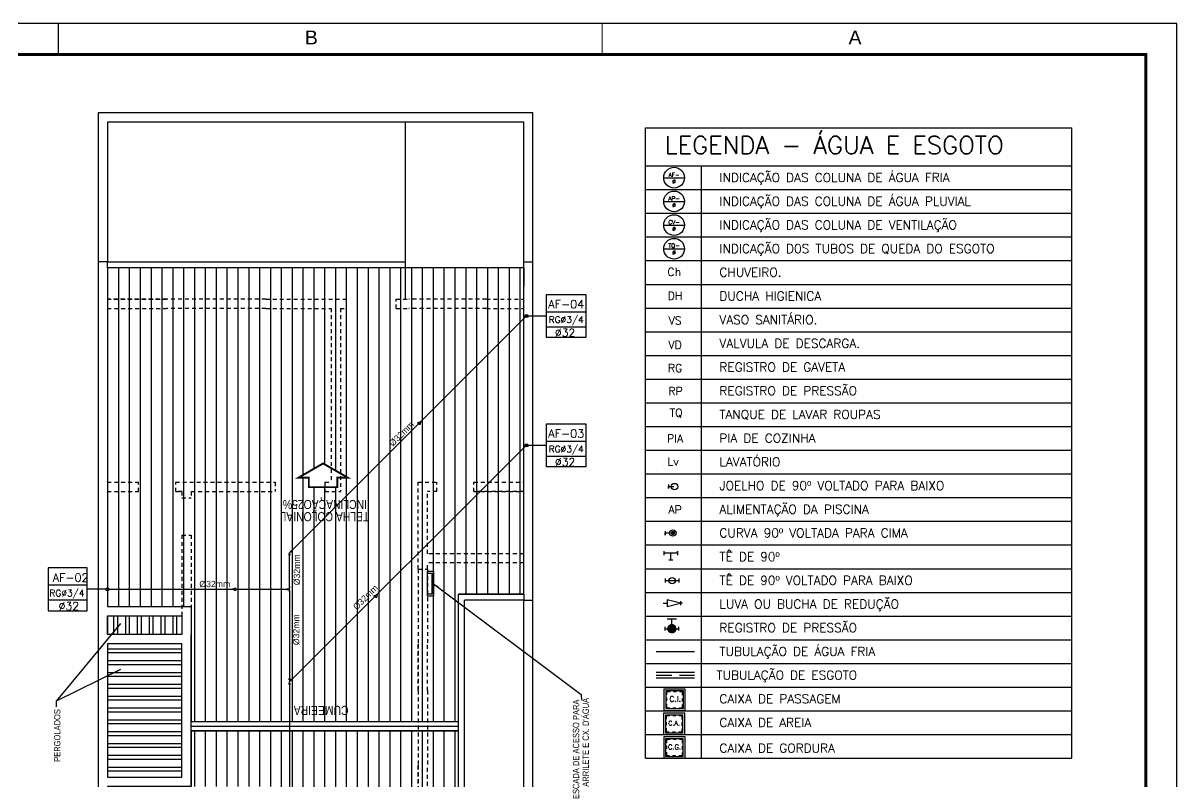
# Model space of a CAD drawing. Header units: millimetres. Extents: x 3923 to 4007, y 744 to 863.
# Drawn here: x 3969.99 to 4007.13, y 838.37 to 862.8 of the extents above; entities that cross this region are included whole.
import ezdxf
from ezdxf.enums import TextEntityAlignment as Align

# ---------------------------------------------------------------- set-up
doc = ezdxf.new("R2010")
doc.units = ezdxf.units.MM
for name, pattern in [('CONTINUO', [0]), ('HIDDEN', [0.375, 0.25, -0.125]), ('HIDDEN2', [0.1875, 0.125, -0.0625]), ('HIDDENX2', [0.75, 0.5, -0.25])]:
    doc.linetypes.add(name, pattern=pattern)
for name, color, linetype in [('-HIDRO', 8, 'Continuous'), ('A-PEN-B', 5, 'Continuous'), ('A-PEN-C', 4, 'Continuous'), ('AF', 5, 'Continuous'), ('E-txt-g', 3, 'Continuous'), ('Eixo', 4, 'HIDDENX2'), ('HIDROGRAFIA', 4, 'Continuous'), ("LINHA - PROJETU'S", 1, 'Continuous'), ("PRANCHA - PROJETU'S", 7, 'Continuous'), ('Prumadas_L', 1, 'Continuous'), ('Prumadas_Q', 3, 'Continuous'), ('Prumadas_T', 2, 'Continuous'), ('TEXTO', 3, 'Continuous'), ('TUBULAÇÃO_ESGOTO', 5, 'Continuous'), ('TUBULAÇÃO_HIDRÁULICA', 5, 'Continuous'), ('TXT_0', 7, 'Continuous'), ('TXT_1', 2, 'Continuous'), ('TXT_2', 6, 'Continuous')]:
    doc.layers.add(name, color=color, linetype=linetype)
doc.layers.add('E-Txt-W', color=7, linetype='Continuous', lineweight=20)
doc.styles.add('ADITIVOCAD', font='ROMANS.shx')
doc.styles.add('ARIAL', font='arial.ttf', dxfattribs={"height": 2})
doc.styles.add('F2', font='ARIALN.TTF')
doc.styles.add('R80', font='simplex.shx', dxfattribs={"height": 12})
doc.styles.add('REG60', font='romans.shx', dxfattribs={"width": 0.8, "height": 0.15})
doc.styles.add('REG80', font='romans.shx', dxfattribs={"width": 0.8, "height": 0.2})
doc.styles.add('ROMANS', font='romans__.ttf', dxfattribs={"height": 0.1})
doc.styles.get("Standard").update_dxf_attribs({"font": 'arial.ttf'})
doc.dimstyles.get("Standard").update_dxf_attribs({"dimtxt": 0.18, "dimasz": 0.18, "dimexe": 0.18, "dimexo": 0.0625, "dimgap": 0.09, "dimtad": 0, "dimtih": 1, "dimtoh": 1, "dimdec": 4, "dimzin": 0, "dimdsep": 46, "dimtxsty": 'Standard', "dimcen": 0.09, "dimadec": 0, "dimazin": 0, "dimtfac": 1, "dimtdec": 4, "dimtofl": 0, "dimtmove": 0, "dimatfit": 3, "dimfxl": 1, "dimtolj": 1, "dimtzin": 0, "dimarcsym": 0})
pattern_1 = [(270, (5938.9995, -8757.9101), (0.34925, -8e-17), [])]

# ---------------------------------------------------------------- blocks, each defined once
blk = doc.blocks.new('ADFSGASDFG')
at = {"layer": "PRANCHA - PROJETU'S", "color": 1}
for p, q in [((360.678, 107.346), (276.578, 107.346)), ((360.678, 47.946), (360.678, 107.346))]:
    blk.add_line(p, q, dxfattribs=at)
at = {"layer": "PRANCHA - PROJETU'S", "color": 4, "const_width": 0.1}
blk.add_lwpolyline([(279.078, 106.346), (359.678, 106.346), (359.678, 48.946), (279.078, 48.946)], close=True, dxfattribs=at)
blk = doc.blocks.new('Adh_Afn')
blk.add_line((-0.25, 0), (0.25, 0))
blk.add_circle((0, 0), 0.25)
at = {"flags": 8}
for tag, p in [('$AF', (0, 0.07)), ('$DIAM', (0, -0.091))]:
    blk.add_attdef(tag, text='', height=0.1, dxfattribs=at).set_placement(p, align=Align.MIDDLE)
blk = doc.blocks.new('ADH_HIUTILIZ1')
blk.add_line((0.12, 0), (0.12, 0))
at = {"flags": 8}
blk.add_attdef('$N', text='', height=0.09, dxfattribs=at).set_placement((0.226, 0.042), align=Align.MIDDLE)
blk = doc.blocks.new('Adh_cx_j90b')
blk.add_lwpolyline([(-0.068, 0.022), (-0.068, -0.022), (-0.068, 0), (-0.006, 0)])
blk.add_circle((0, 0), 0.0359)
blk = doc.blocks.new('Adh_cx_c90c')
h = blk.add_hatch()
h.set_pattern_fill('_U', color=256, scale=0.002, angle=45, style=0, double=1, pattern_type=0)
h.set_pattern_definition([(45, (-6.0733674, -5.0413484), (-0.00141421356, 0.00141421356), []), (135, (-6.0733674, -5.0413484), (-0.00141421356, -0.00141421356), [])])
h.paths.add_polyline_path([(-0.017, 0, 1), (0.017, 0, 1)])
blk.add_lwpolyline([(-0.088, 0.022), (-0.088, -0.023), (-0.088, 0), (-0.036, 0)])
for radius in [0.0359, 0.017]:
    blk.add_circle((0, 0), radius)
blk = doc.blocks.new('Adh_cx_te90')
for p, q in [((-0.075, -0.0225), (-0.075, 0.0225)), ((0.075, 0), (-0.075, 0)), ((0, -0.075), (0, 0)), ((0.075, 0), (0.075, 0.0225)), ((0.075, 0.0225), (0.075, -0.0225)), ((-0.0225, -0.075), (0.0225, -0.075))]:
    blk.add_line(p, q)
blk = doc.blocks.new('Adh_cx_te90b')
for p, q in [((-0.078, 0.0225), (-0.078, -0.0225)), ((-0.078, 0), (0.078, 0)), ((0.078, -0.0225), (0.078, 0.0225))]:
    blk.add_line(p, q)
blk.add_circle((0, 0), 0.0359)
blk = doc.blocks.new('Adh_cx_lvr')
for p, q in [((0, 0), (-0.15, 0.0375)), ((-0.15, 0.0375), (-0.15, -0.0375)), ((-0.15, -0.0375), (0, 0)), ((0, 0.0225), (0, -0.0225)), ((-0.195, 0), (-0.15, 0)), ((0.0225, 0), (0, 0))]:
    blk.add_line(p, q)
blk = doc.blocks.new('Adh_acs_rg')
h = blk.add_hatch()
h.set_pattern_fill('_U', color=256, scale=0.002, angle=45, style=0, double=1)
h.set_pattern_definition([(45, (-7.4131718, -5.1711377), (-0.00141421356, 0.00141421356), []), (135, (-7.4131718, -5.1711377), (-0.00141421356, -0.00141421356), [])])
h.paths.add_polyline_path([(-0.046, 0, 1), (0.046, 0, 1)])
for p, q in [((-0.078, 0.022), (-0.078, -0.022)), ((0.053, 0.108), (-0.053, 0.108)), ((0, 0.046), (0, 0.108)), ((0.078, -0.022), (0.078, 0.022)), ((-0.078, 0), (-0.046, 0)), ((0.046, 0), (0.078, 0))]:
    blk.add_line(p, q)
blk.add_circle((0, 0), 0.046)
blk = doc.blocks.new('Adhs_RefTbl')
at = {"color": 0, "linetype": 'ByBlock', "ltscale": 0.5}
blk.add_line((-0.321, 0), (0.321, 0), dxfattribs=at)
blk = doc.blocks.new('inp_cx')
for p, q in [((40, 40), (-40, 40)), ((-40, 40), (-40, -40)), ((40, -40), (40, 40)), ((-40, -40), (40, -40))]:
    blk.add_line(p, q)
at = {"color": 1, "linetype": 'Continuous', "ltscale": 0.5}
for p, q in [((33, 33), (-33, 33)), ((-33, 33), (-33, -33)), ((33, -33), (33, 33)), ((-33, -33), (33, -33))]:
    blk.add_line(p, q, dxfattribs=at)
at = {"color": 1, "linetype": 'HIDDEN', "ltscale": 0.5}
for p, q in [((30, 30), (-30, 30)), ((-30, 30), (-30, -30)), ((30, -30), (30, 30)), ((-30, -30), (30, -30))]:
    blk.add_line(p, q, dxfattribs=at)
at = {"style": 'R80'}
blk.add_text('C.I.', height=20.59, dxfattribs=at).set_placement((-19.6, -7.5))
blk = doc.blocks.new('_cxgordu')
for p, q in [((40, 40), (-40, 40)), ((-40, 40), (-40, -40)), ((40, -40), (40, 40)), ((-40, -40), (40, -40))]:
    blk.add_line(p, q)
at = {"color": 1, "linetype": 'Continuous', "ltscale": 0.5}
for p, q in [((33, 33), (-33, 33)), ((-33, 33), (-33, -33)), ((33, -33), (33, 33)), ((-33, -33), (33, -33))]:
    blk.add_line(p, q, dxfattribs=at)
at = {"color": 1, "linetype": 'HIDDEN', "ltscale": 0.5}
for p, q in [((30, 30), (-30, 30)), ((-30, 30), (-30, -30)), ((30, -30), (30, 30)), ((-30, -30), (30, -30))]:
    blk.add_line(p, q, dxfattribs=at)
at = {"style": 'R80'}
blk.add_text('C.G.', height=18.48, dxfattribs=at).set_placement((-24.3, -6.9))
blk = doc.blocks.new('_cxareia')
for p, q in [((40, 40), (-40, 40)), ((-40, 40), (-40, -40)), ((40, -40), (40, 40)), ((-40, -40), (40, -40))]:
    blk.add_line(p, q)
at = {"color": 1, "linetype": 'Continuous', "ltscale": 0.5}
for p, q in [((33, 33), (-33, 33)), ((-33, 33), (-33, -33)), ((33, -33), (33, 33)), ((-33, -33), (33, -33))]:
    blk.add_line(p, q, dxfattribs=at)
at = {"color": 1, "linetype": 'HIDDEN', "ltscale": 0.5}
for p, q in [((30, 30), (-30, 30)), ((-30, 30), (-30, -30)), ((30, -30), (30, 30)), ((-30, -30), (30, -30))]:
    blk.add_line(p, q, dxfattribs=at)
at = {"style": 'R80'}
blk.add_text('C.A.', height=17.28, dxfattribs=at).set_placement((-22, -6.1))
blk = doc.blocks.new('TXT-AMB75')
at = {"layer": 'E-txt-g', "style": 'REG80', "width": 0.8, "flags": 8}
blk.add_attdef('TXT', text='', height=0.2, dxfattribs=at).set_placement((0.005, 0.296), align=Align.CENTER)
at = {"layer": 'E-Txt-W', "style": 'REG60', "width": 0.8, "flags": 8}
blk.add_attdef('TXT', text='', height=0.15, dxfattribs=at).set_placement((0.005, 0.027), align=Align.CENTER)
blk = doc.blocks.new('Seta')
at = {"color": 2, "const_width": 2}
blk.add_lwpolyline([(10, 15), (10, 26), (25, 0), (10, -26), (10, -15), (0, -15), (0, 15)], close=True, dxfattribs=at)

msp = doc.modelspace()

# ---------------------------------------------------------------- hatches: boundary and pattern name
at = {"layer": '-HIDRO', "linetype": 'Continuous'}
h = msp.add_hatch(dxfattribs=at)
h.set_pattern_fill('ANSI31', color=256, scale=0.11, angle=225, style=0)
h.set_pattern_definition(pattern_1)
h.paths.add_polyline_path([(3975.403, 840.315), (3984.003, 840.315), (3984.003, 844.415), (3986.103, 844.415), (3986.103, 854.915), (3972.703, 854.915), (3972.703, 844.015), (3975.403, 844.015)])
h.paths.add_polyline_path([(3980.541, 840.895), (3978.626, 840.895), (3978.626, 840.442), (3980.541, 840.442)], flags=24)
h.paths.add_polyline_path([(3981.212, 847.132), (3978.202, 847.132), (3978.202, 846.68), (3981.212, 846.68)], flags=24)
h.paths.add_polyline_path([(3981.172, 847.639), (3978.242, 847.639), (3978.242, 846.977), (3981.172, 846.977)], flags=24)
h.paths.add_polyline_path([(3979.189, 848.162), (3978.853, 848.162), (3979.648, 848.621), (3980.442, 848.162), (3980.106, 848.162), (3980.106, 847.856), (3979.189, 847.856)], flags=16)
at = {"layer": '-HIDRO', "linetype": 'Continuous', "ltscale": 0.2}
h = msp.add_hatch(dxfattribs=at)
h.set_pattern_fill('ANSI32', color=256, scale=0.04, angle=225, style=0)
h.set_pattern_definition([(270, (5938.9995, -8757.9101), (0.381, -5e-17), []), (270, (5938.8725, -8758.0371), (0.381, -5e-17), [])])
h.paths.add_polyline_path([(3972.703, 843.715), (3972.703, 843.115), (3975.103, 843.115), (3975.103, 843.715)])
h = msp.add_hatch(dxfattribs=at)
h.set_pattern_fill('ANSI32', color=256, scale=0.04, angle=135, style=0)
h.set_pattern_definition([(180, (5938.9995, -8757.9101), (-5e-17, -0.381), []), (180, (5938.8725, -8757.7831), (-5e-17, -0.381), [])])
h.paths.add_polyline_path([(3972.703, 842.815), (3972.703, 838.515), (3975.103, 838.515), (3975.103, 842.815)])
at = {"layer": '-HIDRO', "linetype": 'Continuous'}
h = msp.add_hatch(dxfattribs=at)
h.set_pattern_fill('ANSI31', color=256, scale=0.11, angle=225, style=0)
h.set_pattern_definition(pattern_1)
h.paths.add_polyline_path([(3972.703, 825.415), (3981.303, 825.415), (3981.303, 836.115), (3984.003, 836.115), (3984.003, 840.015), (3975.403, 840.015), (3975.403, 838.215), (3972.703, 838.215)])
h.paths.add_polyline_path([(3978.757, 830.409), (3975.748, 830.409), (3975.748, 829.956), (3978.757, 829.956)], flags=24)
h.paths.add_polyline_path([(3978.718, 830.915), (3975.787, 830.915), (3975.787, 830.254), (3978.718, 830.254)], flags=24)
h.paths.add_polyline_path([(3977.736, 829.38), (3978.071, 829.38), (3977.277, 828.922), (3976.483, 829.38), (3976.818, 829.38), (3976.818, 829.686), (3977.736, 829.686)], flags=16)
h.paths.add_polyline_path([(3978.203, 833.115), (3978.203, 837.415), (3975.103, 837.415), (3975.103, 833.115)], flags=16)
h.paths.add_polyline_path([(3978.203, 837.415), (3978.203, 838.215), (3975.103, 838.215), (3975.103, 837.415)], flags=16)

# ---------------------------------------------------------------- linework, layer by layer
at = {"layer": '-HIDRO'}
for p, q in [((3972.403, 859.915), (3972.403, 855.115)), ((3986.403, 859.915), (3972.403, 859.915)), ((3986.403, 855.115), (3986.403, 859.915)), ((3972.703, 859.615), (3972.703, 855.115)), ((3986.103, 859.615), (3972.703, 859.615)), ((3986.103, 855.115), (3986.103, 859.615)), ((3972.703, 855.115), (3972.403, 855.115)), ((3972.703, 854.915), (3972.703, 855.115)), ((3986.103, 855.115), (3986.403, 855.115)), ((3986.103, 844.415), (3986.103, 844.215)), ((3986.103, 811.015), (3986.103, 844.215)), ((3986.103, 844.215), (3986.403, 844.215)), ((3986.403, 809.915), (3986.403, 844.215)), ((3975.403, 840.315), (3984.003, 840.315)), ((3975.403, 840.165), (3984.003, 840.165)), ((3975.403, 840.015), (3984.003, 840.015))]:
    msp.add_line(p, q, dxfattribs=at)
at = {"layer": '-HIDRO', "ltscale": 0.5}
for p, q in [((3982.303, 853.915), (3982.303, 859.615)), ((3972.703, 855.115), (3982.303, 855.115)), ((3984.203, 835.915), (3984.203, 844.215)), ((3986.103, 844.215), (3984.203, 844.215))]:
    msp.add_line(p, q, dxfattribs=at)
at = {"layer": '-HIDRO', "linetype": 'CONTINUO'}
for p, q in [((3972.403, 855.115), (3972.403, 825.215)), ((3986.103, 844.415), (3986.103, 855.115)), ((3986.403, 844.215), (3986.403, 855.115)), ((3972.703, 854.915), (3972.703, 844.015)), ((3984.003, 836.115), (3984.003, 844.415)), ((3986.103, 844.415), (3984.003, 844.415)), ((3972.703, 843.715), (3972.703, 843.115)), ((3972.703, 842.815), (3972.703, 838.515))]:
    msp.add_line(p, q, dxfattribs=at)
at = {"layer": '-HIDRO', "linetype": 'HIDDEN2'}
for p, q in [((3972.703, 853.915), (3974.603, 853.915)), ((3977.803, 853.915), (3974.603, 853.915)), ((3977.803, 853.915), (3980.403, 853.915)), ((3980.403, 853.615), (3980.403, 853.915)), ((3982.003, 853.915), (3982.403, 853.915)), ((3982.003, 853.615), (3982.003, 853.915)), ((3984.903, 853.915), (3982.403, 853.915)), ((3984.903, 853.915), (3986.103, 853.915)), ((3972.703, 853.615), (3974.603, 853.615)), ((3977.803, 853.615), (3974.603, 853.615)), ((3977.803, 853.615), (3979.903, 853.615)), ((3979.903, 853.615), (3979.903, 848.015)), ((3980.203, 853.615), (3980.203, 847.715)), ((3980.203, 853.615), (3980.403, 853.615)), ((3982.003, 853.615), (3982.403, 853.615)), ((3984.903, 853.615), (3982.403, 853.615)), ((3984.903, 853.615), (3986.103, 853.615)), ((3972.703, 848.015), (3973.703, 848.015)), ((3973.703, 847.715), (3973.703, 848.015)), ((3974.903, 848.015), (3978.103, 848.015)), ((3974.903, 847.715), (3974.903, 848.015)), ((3978.103, 848.015), (3978.103, 847.715)), ((3979.703, 848.015), (3979.903, 848.015)), ((3979.703, 848.015), (3979.703, 847.715)), ((3982.703, 845.215), (3982.703, 848.015)), ((3982.703, 848.015), (3983.303, 848.015)), ((3982.703, 845.215), (3982.703, 848.015)), ((3983.303, 847.715), (3983.303, 848.015)), ((3984.503, 848.015), (3986.103, 848.015)), ((3984.503, 847.715), (3984.503, 848.015)), ((3972.703, 847.715), (3973.703, 847.715)), ((3974.903, 847.715), (3975.103, 847.715)), ((3975.103, 847.715), (3974.903, 847.715)), ((3975.103, 847.715), (3975.103, 847.515)), ((3975.103, 847.715), (3975.103, 847.515)), ((3975.103, 847.515), (3975.403, 847.515)), ((3975.403, 847.715), (3975.403, 847.515)), ((3975.403, 847.715), (3978.103, 847.715)), ((3979.703, 847.715), (3980.203, 847.715)), ((3983.003, 845.715), (3983.003, 847.715)), ((3983.303, 847.715), (3983.003, 847.715)), ((3984.503, 847.715), (3986.103, 847.715)), ((3986.103, 847.715), (3984.503, 847.715)), ((3975.103, 846.315), (3975.103, 843.115)), ((3975.103, 846.315), (3975.403, 846.315)), ((3975.403, 846.315), (3975.403, 842.815)), ((3986.103, 845.715), (3983.003, 845.715)), ((3983.003, 845.215), (3983.003, 845.415)), ((3986.103, 845.415), (3983.003, 845.415)), ((3982.703, 845.215), (3983.003, 845.215)), ((3982.703, 845.215), (3982.703, 842.815)), ((3983.003, 845.215), (3983.003, 842.815)), ((3982.703, 841.306), (3982.703, 842.815)), ((3982.703, 842.815), (3982.703, 841.306)), ((3983.003, 841.306), (3983.003, 842.815)), ((3982.703, 841.306), (3982.703, 838.906)), ((3983.003, 841.306), (3983.003, 838.906)), ((3982.703, 837.415), (3982.703, 838.906)), ((3982.703, 838.906), (3982.703, 837.415)), ((3983.003, 837.115), (3983.003, 838.906))]:
    msp.add_line(p, q, dxfattribs=at)
at = {"layer": '-HIDRO', "linetype": 'CONTINUO'}
for points in [[(3986.103, 854.915), (3972.703, 854.915)], [(3972.703, 844.015), (3975.403, 844.015), (3975.403, 842.815)], [(3975.103, 843.115), (3972.703, 843.115)], [(3972.703, 838.215), (3975.403, 838.215), (3975.403, 843.115)], [(3975.103, 842.815), (3972.703, 842.815)]]:
    msp.add_lwpolyline(points, dxfattribs=at)
at = {"layer": '-HIDRO'}
for points in [[(3975.403, 840.315), (3984.003, 840.315), (3984.003, 844.415), (3986.103, 844.415), (3986.103, 854.915), (3972.703, 854.915), (3972.703, 844.015), (3975.403, 844.015), (3975.403, 840.315)], [(3972.703, 825.415), (3981.303, 825.415), (3981.303, 836.115), (3984.003, 836.115), (3984.003, 840.015), (3975.403, 840.015), (3975.403, 838.215), (3972.703, 838.215), (3972.703, 825.415)]]:
    msp.add_lwpolyline(points, dxfattribs=at)
at = {"layer": '-HIDRO', "linetype": 'HIDDEN2'}
msp.add_lwpolyline([(3974.603, 853.915), (3972.703, 853.915)], dxfattribs=at)
at = {"layer": '-HIDRO'}
for points in [[(3983.203, 845.149), (3983.203, 844.349), (3983.003, 844.349), (3983.003, 845.149)], [(3983.143, 845.089), (3983.143, 844.409), (3983.003, 844.409), (3983.003, 845.089)]]:
    msp.add_lwpolyline(points, close=True, dxfattribs=at)
at = {"layer": '-HIDRO', "linetype": 'CONTINUO'}
for points in [[(3975.103, 843.715), (3975.103, 843.115), (3972.703, 843.115), (3972.703, 843.715)], [(3975.103, 838.515), (3975.103, 842.815), (3972.703, 842.815), (3972.703, 838.515)]]:
    msp.add_lwpolyline(points, close=True, dxfattribs=at)
at = {"layer": 'A-PEN-B'}
for centre in [(3986.194, 853.368), (3986.194, 849.202), (3972.703, 844.569)]:
    msp.add_circle(centre, 0.05, dxfattribs=at)
at = {"layer": 'A-PEN-C'}
msp.add_line((3986.103, 854.915), (3986.103, 854.315), dxfattribs=at)
at = {"layer": 'AF'}
for p, q in [((3978.607, 845.786), (3986.194, 853.373)), ((3978.565, 841.584), (3986.194, 849.212)), ((3978.565, 844.634), (3978.565, 845.686)), ((3972.703, 844.569), (3978.499, 844.569)), ((3978.565, 844.503), (3978.565, 841.654)), ((3978.565, 841.525), (3978.565, 834.312))]:
    msp.add_line(p, q, dxfattribs=at)
at = {"layer": 'AF', "color": 2}
for p, q in [((3978.607, 845.786), (3978.565, 845.745)), ((3978.565, 845.686), (3978.565, 845.745)), ((3978.499, 844.569), (3978.565, 844.569)), ((3978.565, 844.569), (3978.565, 844.635)), ((3978.565, 844.503), (3978.565, 844.569)), ((3978.565, 841.673), (3978.565, 841.584)), ((3978.631, 841.65), (3978.565, 841.584)), ((3978.565, 841.525), (3978.565, 841.584))]:
    msp.add_line(p, q, dxfattribs=at)
at = {"layer": 'AF'}
for points in [[(3982.789, 849.969, 0), (3982.762, 849.86, 0), (3982.686, 849.925, 0), (3982.789, 849.969, 0)], [(3976.728, 844.569, 0), (3976.828, 844.619, 0), (3976.828, 844.519, 0), (3976.728, 844.569, 0)], [(3981.387, 844.406, 0), (3981.361, 844.298, 0), (3981.284, 844.362, 0), (3981.387, 844.406, 0)]]:
    msp.add_polyline3d(points, dxfattribs=at)
at = {"layer": 'AF', "color": 2, "extrusion": (3.38177e-14, -1, 0)}
for centre in [(3978.565, 0, -845.686), (3978.565, 0, -841.525)]:
    msp.add_circle(centre, 0.032, dxfattribs=at)
at = {"layer": 'AF', "color": 2, "extrusion": (0.707107, 0.707107, 0)}
for centre in [(-2215.239, 0, 3411.361), (-2218.181, 0, 3408.453)]:
    msp.add_circle(centre, 0.032, dxfattribs=at)
at = {"layer": 'AF', "color": 2, "extrusion": (-1, -4.33198e-12, 0)}
msp.add_circle((-844.569, 0, -3978.499), 0.025, dxfattribs=at)
at = {"layer": 'AF', "color": 2, "extrusion": (4.33198e-12, -1, 0)}
for centre in [(3978.565, 0, -844.634), (3978.565, 0, -844.503)]:
    msp.add_circle(centre, 0.025, dxfattribs=at)
at = {"layer": 'AF', "color": 2, "extrusion": (-3.36953e-14, 1, 0)}
msp.add_circle((-3978.565, 0, 841.673), 0.032, dxfattribs=at)
at = {"layer": 'Eixo'}
msp.add_line((3990.373, 841.799), (3991.597, 841.798), dxfattribs=at)
at = {"layer": "LINHA - PROJETU'S", "color": 1, "const_width": 0.03}
msp.add_lwpolyline([(3988.629, 862.786), (3988.629, 861.786)], dxfattribs=at)
at = {"layer": "PRANCHA - PROJETU'S", "color": 1}
msp.add_line((3971.129, 861.786), (3971.129, 862.786), dxfattribs=at)
msp.add_lwpolyline([(4006.129, 839.536), (4006.129, 861.786), (3988.629, 861.786)], dxfattribs=at)
at = {"layer": 'Prumadas_L'}
for p, q in [((3986.843, 853.507), (3988.104, 853.507)), ((3986.194, 853.373), (3986.843, 853.373)), ((3986.843, 853.023), (3988.104, 853.023)), ((3986.194, 849.207), (3986.843, 849.207)), ((3986.843, 849.341), (3988.104, 849.341)), ((3986.843, 848.857), (3988.104, 848.857)), ((3972.054, 844.703), (3970.793, 844.703)), ((3972.703, 844.569), (3972.054, 844.569)), ((3972.054, 844.219), (3970.793, 844.219))]:
    msp.add_line(p, q, dxfattribs=at)
at = {"layer": 'Prumadas_Q'}
for p, q in [((3986.843, 854.065), (3988.104, 854.065)), ((3986.843, 852.681), (3986.843, 854.065)), ((3988.104, 854.065), (3988.104, 852.681)), ((3988.104, 852.681), (3986.843, 852.681)), ((3986.843, 849.9), (3988.104, 849.9)), ((3986.843, 848.515), (3986.843, 849.9)), ((3988.104, 849.9), (3988.104, 848.515)), ((3988.104, 848.515), (3986.843, 848.515)), ((3972.054, 845.261), (3970.793, 845.261)), ((3970.793, 845.261), (3970.793, 843.876)), ((3972.054, 843.876), (3972.054, 845.261)), ((3970.793, 843.876), (3972.054, 843.876))]:
    msp.add_line(p, q, dxfattribs=at)
at = {"layer": 'TUBULAÇÃO_ESGOTO'}
for p, q in [((3991.597, 841.893), (3990.373, 841.894)), ((3991.597, 841.703), (3990.373, 841.704))]:
    msp.add_line(p, q, dxfattribs=at)
at = {"layer": 'TXT_1'}
for p, q in [((3990.02, 839.128), (3990.02, 859.424)), ((3990.02, 859.424), (4003.742, 859.424)), ((3990.02, 839.128), (3990.02, 859.424)), ((4003.742, 839.128), (4003.742, 859.424)), ((3990.02, 858.203), (4003.742, 858.203)), ((3991.832, 839.128), (3991.832, 858.203)), ((3990.02, 857.44), (4003.742, 857.44)), ((3990.02, 856.677), (4003.742, 856.677)), ((3990.02, 855.914), (4003.742, 855.914)), ((3990.02, 855.151), (4003.742, 855.151)), ((3990.02, 854.388), (4003.742, 854.388)), ((3990.02, 853.625), (4003.742, 853.625)), ((3990.02, 852.862), (4003.742, 852.862)), ((3990.02, 852.099), (4003.742, 852.099)), ((3990.02, 851.336), (4003.742, 851.336)), ((3990.02, 850.573), (4003.742, 850.573)), ((3990.02, 849.81), (4003.742, 849.81)), ((3990.02, 849.047), (4003.742, 849.047)), ((3990.02, 848.284), (4003.742, 848.284)), ((3990.02, 847.521), (4003.742, 847.521)), ((3990.02, 846.758), (4003.742, 846.758)), ((3990.02, 846.758), (4003.742, 846.758)), ((3990.02, 845.995), (4003.742, 845.995)), ((3990.02, 845.232), (4003.742, 845.232)), ((3990.02, 844.469), (4003.742, 844.469)), ((3990.02, 843.706), (4003.742, 843.706)), ((3990.02, 842.943), (4003.742, 842.943)), ((3990.02, 842.943), (4003.742, 842.943)), ((3990.02, 842.18), (4003.742, 842.18)), ((3990.02, 841.417), (4003.742, 841.417)), ((3990.02, 840.654), (4003.742, 840.654)), ((3990.02, 839.891), (4003.742, 839.891)), ((3990.02, 839.128), (4003.742, 839.128))]:
    msp.add_line(p, q, dxfattribs=at)

# ---------------------------------------------------------------- block references
at = {"layer": '-HIDRO', "xscale": 0.03057599999997219, "yscale": 0.03057599999997219, "zscale": 0.03057599999997219, "rotation": 90}
msp.add_blockref('Seta', (3979.648, 847.856), dxfattribs=at)
at = {"layer": '-HIDRO'}
ref = msp.add_blockref('TXT-AMB75', (3979.715, 847.484), dxfattribs=dict(at, xscale=1.458, yscale=1.458, zscale=1.458, rotation=180))
ref.add_attrib('TXT', 'TELHA COLONIAL', dxfattribs={"layer": 'E-txt-g', "color": 2, "height": 0.2916, "rotation": 180, "style": 'F2'}).set_placement((3979.707, 847.052), align=Align.CENTER)
ref.add_attrib('TXT', 'INCLINAÇÃO25%', dxfattribs={"layer": 'E-Txt-W', "color": 2, "height": 0.2916, "rotation": 180, "style": 'F2'}).set_placement((3979.707, 847.445), align=Align.CENTER)
ref = msp.add_blockref('TXT-AMB75', (3979.591, 841.246), dxfattribs=dict(at, xscale=1.458, yscale=1.458, zscale=1.458, rotation=180))
ref.add_attrib('TXT', 'CUMEEIRA', dxfattribs={"layer": 'E-txt-g', "color": 2, "height": 0.2916, "rotation": 180, "style": 'F2'}).set_placement((3979.584, 840.814), align=Align.CENTER)
at = {"layer": 'HIDROGRAFIA', "xscale": 0.008583775200052799, "yscale": 0.008583775199185364, "zscale": 0.008583775199171485}
for name, p in [('inp_cx', (3990.963, 841.014)), ('_cxareia', (3990.947, 840.234)), ('_cxgordu', (3990.956, 839.471))]:
    msp.add_blockref(name, p, dxfattribs=at)
at = {"layer": "PRANCHA - PROJETU'S", "color": 1}
msp.add_blockref('ADFSGASDFG', (3646.451, 755.44), dxfattribs=at)
at = {"layer": 'TUBULAÇÃO_HIDRÁULICA', "xscale": 1.907505599815886, "yscale": 1.907505599815886, "zscale": 1.907505599815886}
msp.add_blockref('Adhs_RefTbl', (3990.985, 842.562), dxfattribs=at)
at = {"layer": 'TXT_1'}
ref = msp.add_blockref('Adh_Afn', (3990.945, 857.822), dxfattribs=dict(at, xscale=1.335253919870773, yscale=1.335253919870773, zscale=1.33525391987112))
ref.add_attrib('$AF', 'AF-', dxfattribs={"layer": '0', "height": 0.1335, "style": 'ADITIVOCAD', "flags": 8}).set_placement((3990.945, 857.915), align=Align.MIDDLE)
ref.add_attrib('$DIAM', '%%C', dxfattribs={"layer": '0', "height": 0.1335, "style": 'ADITIVOCAD', "flags": 8}).set_placement((3990.945, 857.7), align=Align.MIDDLE)
ref = msp.add_blockref('Adh_Afn', (3990.945, 857.059), dxfattribs=dict(at, xscale=1.335253919870773, yscale=1.335253919870773, zscale=1.33525391987112))
ref.add_attrib('$AF', 'AP-', dxfattribs={"layer": '0', "height": 0.1335, "style": 'ADITIVOCAD', "flags": 8}).set_placement((3990.945, 857.152), align=Align.MIDDLE)
ref.add_attrib('$DIAM', '%%C', dxfattribs={"layer": '0', "height": 0.1335, "style": 'ADITIVOCAD', "flags": 8}).set_placement((3990.945, 856.937), align=Align.MIDDLE)
ref = msp.add_blockref('Adh_Afn', (3990.945, 856.296), dxfattribs=dict(at, xscale=1.335253919870773, yscale=1.335253919870773, zscale=1.33525391987112))
ref.add_attrib('$AF', 'CV-', dxfattribs={"layer": '0', "height": 0.1335, "style": 'ADITIVOCAD', "flags": 8}).set_placement((3990.945, 856.389), align=Align.MIDDLE)
ref.add_attrib('$DIAM', '%%C', dxfattribs={"layer": '0', "height": 0.1335, "style": 'ADITIVOCAD', "flags": 8}).set_placement((3990.945, 856.174), align=Align.MIDDLE)
ref = msp.add_blockref('Adh_Afn', (3990.945, 855.533), dxfattribs=dict(at, xscale=1.335253919870773, yscale=1.335253919870773, zscale=1.33525391987112))
ref.add_attrib('$AF', 'TQ-', dxfattribs={"layer": '0', "height": 0.1335, "style": 'ADITIVOCAD', "flags": 8}).set_placement((3990.945, 855.626), align=Align.MIDDLE)
ref.add_attrib('$DIAM', '%%C', dxfattribs={"layer": '0', "height": 0.1335, "style": 'ADITIVOCAD', "flags": 8}).set_placement((3990.945, 855.411), align=Align.MIDDLE)
ref = msp.add_blockref('ADH_HIUTILIZ1', (3990.305, 854.667), dxfattribs=dict(at, xscale=2.861258399723829, yscale=2.861258399723829, zscale=2.861258399723829))
ref.add_attrib('$N', 'Ch', dxfattribs={"layer": '0', "height": 0.2575, "style": 'ADITIVOCAD', "flags": 8}).set_placement((3990.952, 854.788), align=Align.MIDDLE)
ref = msp.add_blockref('ADH_HIUTILIZ1', (3990.331, 853.899), dxfattribs=dict(at, xscale=2.861258399723829, yscale=2.861258399723829, zscale=2.861258399723829))
ref.add_attrib('$N', 'DH', dxfattribs={"layer": '0', "height": 0.2575, "style": 'ADITIVOCAD', "flags": 8}).set_placement((3990.978, 854.019), align=Align.MIDDLE)
ref = msp.add_blockref('ADH_HIUTILIZ1', (3990.331, 853.103), dxfattribs=dict(at, xscale=2.861258399723829, yscale=2.861258399723829, zscale=2.861258399723829))
ref.add_attrib('$N', 'VS', dxfattribs={"layer": '0', "height": 0.2575, "style": 'ADITIVOCAD', "flags": 8}).set_placement((3990.978, 853.224), align=Align.MIDDLE)
ref = msp.add_blockref('ADH_HIUTILIZ1', (3990.331, 852.317), dxfattribs=dict(at, xscale=2.861258399723829, yscale=2.861258399723829, zscale=2.861258399723829))
ref.add_attrib('$N', 'VD', dxfattribs={"layer": '0', "height": 0.2575, "style": 'ADITIVOCAD', "flags": 8}).set_placement((3990.978, 852.438), align=Align.MIDDLE)
ref = msp.add_blockref('ADH_HIUTILIZ1', (3990.331, 851.57), dxfattribs=dict(at, xscale=2.861258399723829, yscale=2.861258399723829, zscale=2.861258399723829))
ref.add_attrib('$N', 'RG', dxfattribs={"layer": '0', "height": 0.2575, "style": 'ADITIVOCAD', "flags": 8}).set_placement((3990.978, 851.691), align=Align.MIDDLE)
ref = msp.add_blockref('ADH_HIUTILIZ1', (3990.346, 850.827), dxfattribs=dict(at, xscale=2.861258399723829, yscale=2.861258399723829, zscale=2.861258399723829))
ref.add_attrib('$N', 'RP', dxfattribs={"layer": '0', "height": 0.2575, "style": 'ADITIVOCAD', "flags": 8}).set_placement((3990.993, 850.948), align=Align.MIDDLE)
ref = msp.add_blockref('ADH_HIUTILIZ1', (3990.364, 850.119), dxfattribs=dict(at, xscale=2.861258399723829, yscale=2.861258399723829, zscale=2.861258399723829))
ref.add_attrib('$N', 'TQ', dxfattribs={"layer": '0', "height": 0.2575, "style": 'ADITIVOCAD', "flags": 8}).set_placement((3991.011, 850.24), align=Align.MIDDLE)
ref = msp.add_blockref('ADH_HIUTILIZ1', (3990.331, 849.301), dxfattribs=dict(at, xscale=2.861258399723829, yscale=2.861258399723829, zscale=2.861258399723829))
ref.add_attrib('$N', 'PIA', dxfattribs={"layer": '0', "height": 0.2575, "style": 'ADITIVOCAD', "flags": 8}).set_placement((3990.978, 849.422), align=Align.MIDDLE)
ref = msp.add_blockref('ADH_HIUTILIZ1', (3990.266, 848.564), dxfattribs=dict(at, xscale=2.861258399723829, yscale=2.861258399723829, zscale=2.861258399723829))
ref.add_attrib('$N', 'Lv', dxfattribs={"layer": '0', "height": 0.2575, "style": 'ADITIVOCAD', "flags": 8}).set_placement((3990.913, 848.685), align=Align.MIDDLE)
at = {"layer": 'TXT_1', "xscale": 2.861258399723829, "yscale": 2.861258399723829, "zscale": 2.861258399723829}
for name, p in [('Adh_cx_j90b', (3990.958, 847.876)), ('Adh_cx_c90c', (3990.907, 846.382)), ('Adh_cx_te90', (3990.84, 845.73)), ('Adh_cx_te90b', (3990.885, 844.847)), ('Adh_cx_lvr', (3991.154, 844.121)), ('Adh_acs_rg', (3990.874, 843.3))]:
    msp.add_blockref(name, p, dxfattribs=at)
at = {"layer": 'TXT_1'}
ref = msp.add_blockref('ADH_HIUTILIZ1', (3990.331, 847.012), dxfattribs=dict(at, xscale=2.861258399723829, yscale=2.861258399723829, zscale=2.861258399723829))
ref.add_attrib('$N', 'AP', dxfattribs={"layer": '0', "height": 0.2575, "style": 'ADITIVOCAD', "flags": 8}).set_placement((3990.978, 847.133), align=Align.MIDDLE)

# ---------------------------------------------------------------- texts
at = {"layer": '-HIDRO', "linetype": 'Continuous', "style": 'F2'}
for s, height, p in [('ESCADA DE ACESSO PARA', 0.20332, (3987.686, 837.812)), ("COBERTA, BARRILETE E CX. D'ÁGUA", 0.20332, (3987.998, 836.744)), ('PERGOLADOS', 0.2033, (3970.989, 839.013))]:
    msp.add_text(s, height=height, rotation=90, dxfattribs=at).set_placement(p, align=Align.TOP_LEFT)
at = {"layer": "PRANCHA - PROJETU'S", "color": 50, "linetype": 'Continuous', "style": 'ARIAL'}
for s, p in [('B', (3979.269, 862.336)), ('A', (3996.769, 862.336))]:
    msp.add_text(s, height=0.45, dxfattribs=at).set_placement(p, align=Align.MIDDLE)
at = {"layer": 'Prumadas_T', "style": 'ROMANS'}
for s, height, rotation, p in [('AF-04', 0.2646, 0, (3987.474, 853.618)), ('RG%%C3/4', 0.2117, 0, (3987.475, 853.145)), ('%%C32', 0.2561, 0, (3987.436, 852.703)), ('AF-03', 0.2646, 0, (3987.474, 849.452)), ('RG%%C3/4', 0.2117, 0, (3987.475, 848.979)), ('%%C32', 0.2561, 0, (3987.436, 848.537)), ('AF-02', 0.2646, 360, (3971.522, 844.813)), ('RG%%C3/4', 0.2117, 360, (3971.404, 844.341)), ('%%C32', 0.2561, 360, (3971.464, 843.899))]:
    msp.add_text(s, height=height, rotation=rotation, dxfattribs=at).set_placement(p, align=Align.CENTER)
at = {"layer": 'TEXTO'}
for rotation, p in [(45.038, (3982.174, 849.577)), (90, (3978.801, 845.196)), (45.038, (3981.01, 844.312)), (90, (3978.781, 843.267))]:
    msp.add_text('Ø32mm', height=0.2, rotation=rotation, dxfattribs=at).set_placement(p, align=Align.MIDDLE_CENTER)
msp.add_text('Ø32mm', height=0.2, dxfattribs=at).set_placement((3976.16, 844.739), align=Align.MIDDLE_CENTER)
at = {"layer": 'TXT_0', "style": 'ADITIVOCAD'}
for s, height, p in [('INDICAÇÃO DAS COLUNA DE ÁGUA FRIA', 0.28613, (3992.405, 857.684)), ('INDICAÇÃO DAS COLUNA DE ÁGUA PLUVIAL', 0.28613, (3992.405, 856.921)), ('INDICAÇÃO DAS COLUNA DE VENTILAÇÃO', 0.28613, (3992.405, 856.158)), ('INDICAÇÃO D0S TUBOS DE QUEDA DO ESGOTO', 0.28613, (3992.405, 855.395)), ('CHUVEIRO.', 0.2861, (3992.405, 854.632)), ('DUCHA HIGIENICA', 0.28613, (3992.405, 853.869)), ('VASO SANITÁRIO.', 0.28613, (3992.405, 853.106)), ('VALVULA DE DESCARGA.', 0.28613, (3992.405, 852.343)), ('REGISTRO DE GAVETA', 0.28613, (3992.405, 851.58)), ('REGISTRO DE PRESSÃO', 0.28613, (3992.405, 850.817)), ('TANQUE DE LAVAR ROUPAS', 0.28613, (3992.405, 850.054)), ('PIA DE COZINHA', 0.28613, (3992.405, 849.291)), ('LAVATÓRIO', 0.2861, (3992.405, 848.528)), ('JOELHO DE 90º VOLTADO PARA BAIXO', 0.28613, (3992.405, 847.765)), ('ALIMENTAÇÃO DA PISCINA', 0.28613, (3992.405, 847.002)), ('CURVA 90º VOLTADA PARA CIMA', 0.28613, (3992.405, 846.239)), ('TÊ DE 90º', 0.2861, (3992.405, 845.476)), ('TÊ DE 90º VOLTADO PARA BAIXO', 0.28613, (3992.405, 844.713)), ('LUVA OU BUCHA DE REDUÇÃO', 0.28613, (3992.405, 843.95)), ('REGISTRO DE PRESSÃO', 0.28613, (3992.405, 843.187)), ('TUBULAÇÃO DE ÁGUA FRIA', 0.28613, (3992.405, 842.424)), ('TUBULAÇÃO DE ESGOTO', 0.28613, (3992.311, 841.661)), ('CAIXA DE PASSAGEM', 0.28613, (3992.405, 840.898)), ('CAIXA DE AREIA', 0.28613, (3992.405, 840.135)), ('CAIXA DE GORDURA', 0.28613, (3992.405, 839.311))]:
    msp.add_text(s, height=height, dxfattribs=at).set_placement(p)
at = {"layer": 'TXT_2', "style": 'ADITIVOCAD'}
msp.add_text('LEGENDA - ÁGUA E ESGOTO', height=0.57225, dxfattribs=at).set_placement((3990.643, 858.585))

# ---------------------------------------------------------------- leaders
at = {"layer": '-HIDRO'}
for points in [[(3983.203, 844.749), (3987.957, 841.186), (3987.96, 841.001)], [(3973.13, 843.464), (3971.057, 840.971), (3971.058, 840.784)], [(3973.13, 841.983), (3971.055, 840.97), (3971.058, 840.784)]]:
    msp.add_leader(points, dimstyle='Standard', dxfattribs=at)

doc.saveas('drawing.dxf')
